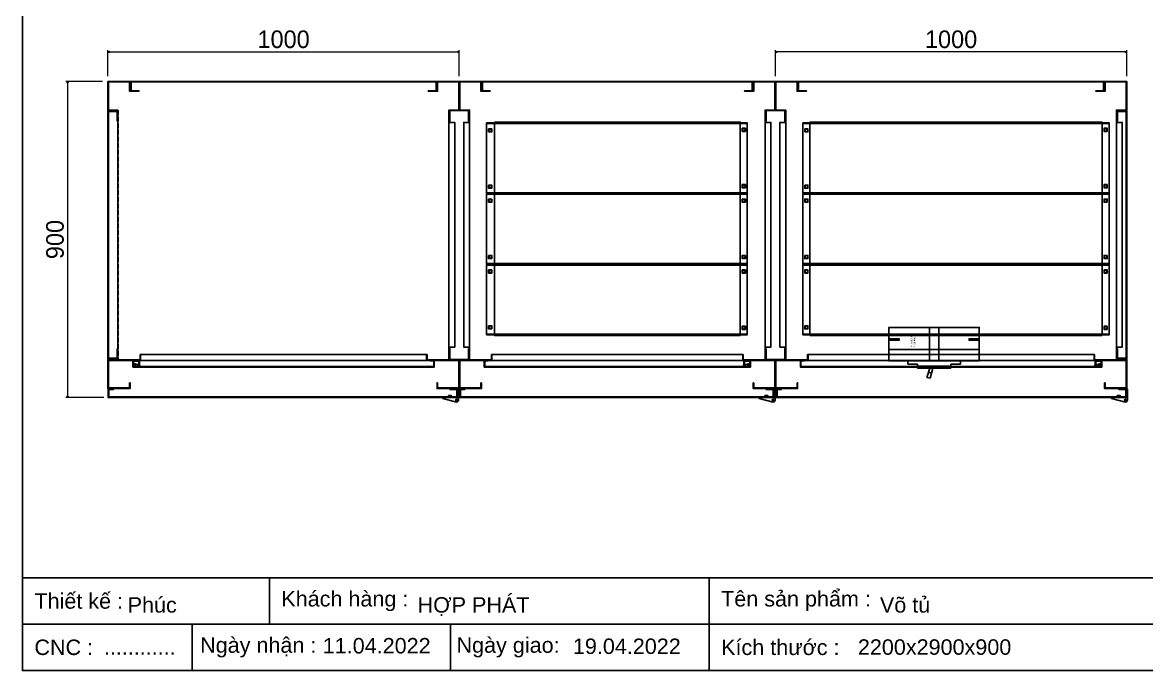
# Model space of a CAD drawing. Header units: millimetres. Extents: x 0 to 6523, y 0 to 4612.
# Drawn here: x 0 to 3199, y 0 to 1844 of the extents above; entities that cross this region are included whole.
import ezdxf

# ---------------------------------------------------------------- set-up
doc = ezdxf.new("R2010")
doc.units = ezdxf.units.MM
doc.linetypes.add('HIDDENX2', pattern=[19.05, 12.7, -6.35])
doc.layers.add('DIM', color=253, linetype='Continuous')
doc.layers.add('Ghi chu', color=7, linetype='Continuous')
doc.styles.add('Arial', font='arial.ttf')
doc.dimstyles.new('CNC', dxfattribs={"dimtxt": 50, "dimasz": 5, "dimexe": 5, "dimexo": 15, "dimgap": 10, "dimtad": 1, "dimdec": 0, "dimtxsty": 'Standard', "dimblk": 'OPEN30', "dimcen": 10, "dimclrd": 5, "dimclre": 5, "dimclrt": 3, "dimazin": 3, "dimtfac": 1, "dimtdec": 0, "dimtmove": 0, "dimatfit": 3, "dimldrblk": 'ARCHTICK', "dimlwd": 9, "dimlwe": 9})

# ---------------------------------------------------------------- blocks, each defined once
blk = doc.blocks.new('*D13')
at = {"color": 5, "lineweight": 9, "ltscale": 3, "transparency": 16777216}
for p, q in [((243.2, 1691.5), (243.2, 1765.5)), ((248.2, 1760.5), (1238.2, 1760.5)), ((1243.2, 1691.5), (1243.2, 1765.5))]:
    blk.add_line(p, q, dxfattribs=at)
at = {"color": 0, "linetype": 'ByBlock', "lineweight": -2}
for p, q in [((243.2, 1760.5), (248.2, 1761.8)), ((248.2, 1759.1), (243.2, 1760.5)), ((243.2, 1760.5), (248.2, 1760.5)), ((1238.2, 1761.8), (1243.2, 1760.5)), ((1243.2, 1760.5), (1238.2, 1759.1)), ((1243.2, 1760.5), (1238.2, 1760.5))]:
    blk.add_line(p, q, dxfattribs=at)
at = {"layer": 'Defpoints', "color": 0, "ltscale": 3, "transparency": 16777216}
for p in [(1243.2, 1760.5), (243.2, 1676.5), (1243.2, 1676.5)]:
    blk.add_point(p, dxfattribs=at)
at = {"color": 3, "ltscale": 3, "transparency": 16777216, "insert": (743.2, 1796), "char_height": 50, "attachment_point": 5}
blk.add_mtext('1000', dxfattribs=at)
blk = doc.blocks.new('_ArchTick')
at = {"color": 0, "const_width": 0.15}
blk.add_lwpolyline([(-0.5, -0.5), (0.5, 0.5)], dxfattribs=at)
blk = doc.blocks.new('_Open30')
at = {"color": 0, "linetype": 'ByBlock', "lineweight": -2}
for p, q in [((-1, 0.27), (0, 0)), ((0, 0), (-1, -0.27)), ((0, 0), (-1, 0))]:
    blk.add_line(p, q, dxfattribs=at)
blk = doc.blocks.new('*D14')
at = {"color": 0, "linetype": 'ByBlock', "lineweight": -2}
for p, q in [((127, 1671.5), (128.3, 1676.5)), ((128.3, 1676.5), (129.7, 1671.5)), ((128.3, 1676.5), (128.3, 1671.5)), ((128.3, 776.5), (127, 781.5)), ((129.7, 781.5), (128.3, 776.5)), ((128.3, 776.5), (128.3, 781.5))]:
    blk.add_line(p, q, dxfattribs=at)
at = {"layer": 'Defpoints', "color": 0, "transparency": 16777216}
for p in [(243.2, 1676.5), (128.3, 776.5), (246.2, 776.5)]:
    blk.add_point(p, dxfattribs=at)
at = {"layer": 'DIM', "color": 5, "lineweight": 9, "transparency": 16777216}
for p, q in [((228.2, 1676.5), (123.3, 1676.5)), ((128.3, 1671.5), (128.3, 781.5)), ((231.2, 776.5), (123.3, 776.5))]:
    blk.add_line(p, q, dxfattribs=at)
at = {"layer": 'DIM', "color": 3, "transparency": 16777216, "insert": (92.8, 1226.5), "char_height": 50, "attachment_point": 5, "rotation": 90}
blk.add_mtext('900', dxfattribs=at)
blk = doc.blocks.new('HL036-1-2')
at = {"layer": 'Ghi chu', "color": 1}
for p, q in [((-3, 17.8), (-18.9, 17.8)), ((-18.9, 15.8), (-18.9, 17.8)), ((-12.1, 15.8), (-18.9, 15.8)), ((-16.4, 1), (-16.4, 14)), ((-15.6, 15), (-3.9, 17.7)), ((0, 0), (-15.4, 0)), ((-14.4, 3), (-14.4, 11.9)), ((0, 2), (-13.4, 2)), ((-13.1, 12.8), (-4.3, 9.8)), ((-6.2, 2), (-6.2, 0)), ((-1.2, 2), (-1.2, 0)), ((0, 0), (0, 2))]:
    blk.add_line(p, q, dxfattribs=at)
for radius in [4.1, 2.1]:
    blk.add_circle((-3, 13.7), radius, dxfattribs=at)
for centre, start, end in [((-15.4, 14), 102.9616, 180), ((-15.4, 1), 180, 270), ((-13.4, 11.9), 71.3254, 180), ((-13.4, 3), 180, 270)]:
    blk.add_arc(centre, 1, start, end, dxfattribs=at)
blk = doc.blocks.new('*D15')
at = {"color": 5, "lineweight": 9, "ltscale": 3, "transparency": 16777216}
for p, q in [((243.2, 1691.5), (243.2, 1765.5)), ((248.2, 1760.5), (1238.2, 1760.5)), ((1243.2, 1691.5), (1243.2, 1765.5))]:
    blk.add_line(p, q, dxfattribs=at)
at = {"color": 0, "linetype": 'ByBlock', "lineweight": -2}
for p, q in [((243.2, 1760.5), (248.2, 1761.8)), ((248.2, 1759.1), (243.2, 1760.5)), ((243.2, 1760.5), (248.2, 1760.5)), ((1238.2, 1761.8), (1243.2, 1760.5)), ((1243.2, 1760.5), (1238.2, 1759.1)), ((1243.2, 1760.5), (1238.2, 1760.5))]:
    blk.add_line(p, q, dxfattribs=at)
at = {"layer": 'Defpoints', "color": 0, "ltscale": 3, "transparency": 16777216}
for p in [(1243.2, 1760.5), (243.2, 1676.5), (1243.2, 1676.5)]:
    blk.add_point(p, dxfattribs=at)
at = {"color": 3, "ltscale": 3, "transparency": 16777216, "insert": (743.2, 1796), "char_height": 50, "attachment_point": 5}
blk.add_mtext('1000', dxfattribs=at)
blk = doc.blocks.new('*D16')
at = {"color": 0, "linetype": 'ByBlock', "lineweight": -2}
for p, q in [((2143.2, 1760.5), (2148.2, 1761.8)), ((2148.2, 1759.1), (2143.2, 1760.5)), ((2143.2, 1760.5), (2148.2, 1760.5)), ((3138.2, 1761.8), (3143.2, 1760.5)), ((3143.2, 1760.5), (3138.2, 1759.1)), ((3143.2, 1760.5), (3138.2, 1760.5))]:
    blk.add_line(p, q, dxfattribs=at)
at = {"layer": 'Defpoints', "color": 0, "transparency": 16777216}
for p in [(2143.2, 1760.5), (2143.2, 1676.5), (3143.2, 1676.5)]:
    blk.add_point(p, dxfattribs=at)
at = {"layer": 'DIM', "color": 5, "lineweight": 9, "transparency": 16777216}
for p, q in [((2143.2, 1691.5), (2143.2, 1765.5)), ((3138.2, 1760.5), (2148.2, 1760.5)), ((3143.2, 1691.5), (3143.2, 1765.5))]:
    blk.add_line(p, q, dxfattribs=at)
at = {"layer": 'DIM', "color": 3, "transparency": 16777216, "insert": (2643.2, 1796), "char_height": 50, "attachment_point": 5}
blk.add_mtext('1000', dxfattribs=at)
blk = doc.blocks.new('HYUNDAI MCCB HGM400-L')
at = {"color": 0}
for p, q in [((-21936.4, 7421.1), (-21936.4, 7164.1)), ((-21910.3, 7421.1), (-21918.3, 7421.1)), ((-21873.8, 7421.1), (-21910.3, 7421.1)), ((-21968.8, 7367.6), (-21978.8, 7367.6)), ((-21978.8, 7367.6), (-21978.8, 7340.1)), ((-21968.8, 7292.6), (-21968.8, 7367.6)), ((-21989.8, 7245.1), (-21989.8, 7340.1)), ((-21989.8, 7340.1), (-21983.8, 7340.1)), ((-21983.8, 7245.1), (-21983.8, 7340.1)), ((-21983.8, 7340.1), (-21978.8, 7340.1)), ((-22018.8, 7303.6), (-22016.1, 7312.8)), ((-21989.8, 7295.9), (-22018.8, 7303.6)), ((-22016.1, 7312.8), (-21989.8, 7305)), ((-22001.6, 7308.5), (-22004.3, 7299.7)), ((-21968.8, 7305.9), (-21873.8, 7305.9)), ((-21968.8, 7279.3), (-21873.8, 7279.3)), ((-21983.8, 7245.1), (-21989.8, 7245.1)), ((-21978.8, 7245.1), (-21983.8, 7245.1)), ((-21978.8, 7245.1), (-21978.8, 7217.6)), ((-21978.8, 7217.6), (-21968.8, 7217.6)), ((-21910.3, 7164.1), (-21918.3, 7164.1))]:
    blk.add_line(p, q, dxfattribs=at)
blk.add_lwpolyline([(-21968.8, 7421.1), (-21873.8, 7421.1), (-21873.8, 7164.1), (-21968.8, 7164.1)], close=True, dxfattribs=at)
at = {"color": 4}
for points in [[(-21910.3, 7421.1), (-21906.3, 7421.1), (-21906.3, 7392.1), (-21910.3, 7392.1)], [(-21910.3, 7164.1), (-21906.3, 7164.1), (-21906.3, 7193.1), (-21910.3, 7193.1)]]:
    blk.add_lwpolyline(points, close=True, dxfattribs=at)
at = {"insert": (-21928.9, 7359.4), "char_height": 5, "attachment_point": 1}
blk.add_mtext_dynamic_manual_height_columns('{\\C1;HD MCCB\\PHGM400-L}', width=37.687, gutter_width=1, heights=[0], dxfattribs=at)
blk = doc.blocks.new('HL044-2')
at = {"color": 1}
for p, q in [((0, -3), (0, 0)), ((0, 0), (23, 0)), ((4, -3), (4, 0)), ((10, -3), (10, 0)), ((25, -26), (-20, -26)), ((-20, -26), (-20, -28)), ((-20, -28), (19.5, -38.5)), ((-3, -19.5), (-3, -26)), ((-3, -19.5), (3, -20.1)), ((-3, -20.5), (3, -21.1)), ((-3, -21.5), (3, -22.1)), ((-3, -22.5), (3, -23.1)), ((-3, -23.5), (3, -24.1)), ((-3, -24.5), (3, -25.1)), ((-3, -25.5), (2.3, -26)), ((22, -3), (0, -3)), ((3, -19.5), (3, -26)), ((22, -3), (22, -26)), ((25, -2), (25, -3)), ((25, -3), (25, -26)), ((25, -33), (25, -26))]:
    blk.add_line(p, q, dxfattribs=at)
blk.add_lwpolyline([(-4, -19.5), (4, -19.5), (4, -26), (-4, -26)], close=True, dxfattribs=at)
blk.add_circle((19.5, -33), 2.5, dxfattribs=at)
for centre, radius, start, end in [((23, -2), 2, 0, 90), ((19.5, -33), 5.5, 270, 0)]:
    blk.add_arc(centre, radius, start, end, dxfattribs=at)
blk = doc.blocks.new('KHUNG CHUẨN')
at = {"color": 7}
for p, q in [((19889.2, -28535.2), (16919.2, -28535.2)), ((17239.2, -28535.2), (17239.2, -28595.2)), ((17809.2, -28535.2), (17809.2, -28655.2)), ((18939.2, -28595.2), (16919.2, -28595.2)), ((17139.2, -28595.2), (17139.2, -28655.2)), ((17474.2, -28595.2), (17474.2, -28655.2))]:
    blk.add_line(p, q, dxfattribs=at)
blk.add_lwpolyline([(16919.2, -26555.2), (19889.2, -26555.2), (19889.2, -28655.2), (16919.2, -28655.2)], close=True, dxfattribs=at)
at = {"color": 2, "char_height": 20, "attachment_point": 4, "style": 'Arial'}
for s, insert, width in [('  Thiết kế :', (16919.2, -28565.2), 917.634), ('  Khách hàng :', (17239.2, -28565.2), 917.634), ('  Tên sản phẩm :', (17809.2, -28565.2), 917.634), ('  Ngày nhận :', (17134, -28625.2), 556.651), ('  Ngày giao:', (17466.3, -28625.2), 556.651), ('  CNC :', (16919.2, -28625.2), 917.634), ('  Kích thước :', (17809.2, -28625.2), 917.634)]:
    blk.add_mtext(s, dxfattribs=dict(at, insert=insert, width=width))
at = {"color": 3, "style": 'Arial'}
for tag, p in [('#01', (17055.6, -28580.1)), ('#02', (17431.4, -28580.1)), ('#03', (18030.6, -28580.1)), ('#08', (18751.7, -28580.1)), ('#10', (19064.8, -28580.1)), ('#09', (18753.8, -28632.6)), ('#11', (19060.3, -28625.7)), ('#12', (19806.5, -28628.9)), ('#04', (17024.8, -28634.6)), ('#05', (17308.5, -28633)), ('#06', (17632.7, -28633.7)), ('#07', (18002, -28634.7))]:
    blk.add_attdef(tag, p, '', height=20, dxfattribs=at)

msp = doc.modelspace()

# ---------------------------------------------------------------- linework, layer by layer
at = {"color": 8}
msp.add_line((271.2, 1595), (271.2, 885.5), dxfattribs=at)
at = {"color": 8, "linetype": 'HIDDENX2'}
msp.add_line((272.7, 1595), (272.7, 885.5), dxfattribs=at)
at = {"color": 7}
for points in [[(271.2, 1563.5), (271.2, 1595), (244.7, 1595), (244.7, 1675), (304.7, 1675), (304.7, 1648.5), (331.2, 1648.5), (331.2, 1650), (306.2, 1650), (306.2, 1676.5), (243.2, 1676.5), (243.2, 1593.5), (269.7, 1593.5), (269.7, 1563.5)], [(1177.2, 1651), (1177.2, 1675), (309.2, 1675), (309.2, 1651), (307.7, 1651), (307.7, 1676.5), (1178.7, 1676.5), (1178.7, 1651)], [(1215.2, 1563.5), (1215.2, 1595), (1241.7, 1595), (1241.7, 1675), (1181.7, 1675), (1181.7, 1648.5), (1155.2, 1648.5), (1155.2, 1650), (1180.2, 1650), (1180.2, 1676.5), (1243.2, 1676.5), (1243.2, 1593.5), (1216.7, 1593.5), (1216.7, 1563.5)], [(1271.2, 1563.5), (1271.2, 1595), (1244.7, 1595), (1244.7, 1675), (1304.7, 1675), (1304.7, 1648.5), (1331.2, 1648.5), (1331.2, 1650), (1306.2, 1650), (1306.2, 1676.5), (1243.2, 1676.5), (1243.2, 1593.5), (1269.7, 1593.5), (1269.7, 1563.5)], [(1309.2, 1651), (1309.2, 1675), (2077.2, 1675), (2077.2, 1651), (2078.7, 1651), (2078.7, 1676.5), (1307.7, 1676.5), (1307.7, 1651)], [(2115.2, 1563.5), (2115.2, 1595), (2141.7, 1595), (2141.7, 1675), (2081.7, 1675), (2081.7, 1648.5), (2055.2, 1648.5), (2055.2, 1650), (2080.2, 1650), (2080.2, 1676.5), (2143.2, 1676.5), (2143.2, 1593.5), (2116.7, 1593.5), (2116.7, 1563.5)], [(2171.2, 1563.5), (2171.2, 1595), (2144.7, 1595), (2144.7, 1675), (2204.7, 1675), (2204.7, 1648.5), (2231.2, 1648.5), (2231.2, 1650), (2206.2, 1650), (2206.2, 1676.5), (2143.2, 1676.5), (2143.2, 1593.5), (2169.7, 1593.5), (2169.7, 1563.5)], [(2209.2, 1651), (2209.2, 1675), (3077.2, 1675), (3077.2, 1651), (3078.7, 1651), (3078.7, 1676.5), (2207.7, 1676.5), (2207.7, 1651)], [(3115.2, 1563.5), (3115.2, 1595), (3141.7, 1595), (3141.7, 1675), (3081.7, 1675), (3081.7, 1648.5), (3055.2, 1648.5), (3055.2, 1650), (3080.2, 1650), (3080.2, 1676.5), (3143.2, 1676.5), (3143.2, 1593.5), (3116.7, 1593.5), (3116.7, 1563.5)], [(268.7, 888.5), (244.7, 888.5), (244.7, 1590.5), (268.7, 1590.5), (268.7, 1592), (243.2, 1592), (243.2, 887), (268.7, 887)], [(3117.7, 888.5), (3141.7, 888.5), (3141.7, 1590.5), (3117.7, 1590.5), (3117.7, 1592), (3143.2, 1592), (3143.2, 887), (3117.7, 887)], [(304.7, 819), (304.7, 804), (244.7, 804), (244.7, 884), (271.2, 884), (271.2, 915.5), (269.7, 915.5), (269.7, 885.5), (243.2, 885.5), (243.2, 802.5), (306.2, 802.5), (306.2, 819)], [(1181.7, 819), (1181.7, 804), (1241.7, 804), (1241.7, 884), (1215.2, 884), (1215.2, 915.5), (1216.7, 915.5), (1216.7, 885.5), (1243.2, 885.5), (1243.2, 802.5), (1180.2, 802.5), (1180.2, 819)], [(1304.7, 819), (1304.7, 804), (1244.7, 804), (1244.7, 884), (1271.2, 884), (1271.2, 915.5), (1269.7, 915.5), (1269.7, 885.5), (1243.2, 885.5), (1243.2, 802.5), (1306.2, 802.5), (1306.2, 819)], [(2081.7, 819), (2081.7, 804), (2141.7, 804), (2141.7, 884), (2115.2, 884), (2115.2, 915.5), (2116.7, 915.5), (2116.7, 885.5), (2143.2, 885.5), (2143.2, 802.5), (2080.2, 802.5), (2080.2, 819)], [(2204.7, 819), (2204.7, 804), (2144.7, 804), (2144.7, 884), (2171.2, 884), (2171.2, 915.5), (2169.7, 915.5), (2169.7, 885.5), (2143.2, 885.5), (2143.2, 802.5), (2206.2, 802.5), (2206.2, 819)], [(3081.7, 819), (3081.7, 804), (3141.7, 804), (3141.7, 884), (3115.2, 884), (3115.2, 915.5), (3116.7, 915.5), (3116.7, 885.5), (3143.2, 885.5), (3143.2, 802.5), (3080.2, 802.5), (3080.2, 819)], [(1224.2, 799.5), (1236.2, 799.5), (1236.2, 778.5), (246.2, 778.5), (246.2, 799.5), (258.2, 799.5), (258.2, 801.5), (244.2, 801.5), (244.2, 776.5), (1238.2, 776.5), (1238.2, 801.5), (1224.2, 801.5)], [(1259.2, 799.5), (1247.2, 799.5), (1247.2, 778.5), (2137.2, 778.5), (2137.2, 799.5), (2125.2, 799.5), (2125.2, 801.5), (2139.2, 801.5), (2139.2, 776.5), (1245.2, 776.5), (1245.2, 801.5), (1259.2, 801.5)], [(2160.2, 799.5), (2148.2, 799.5), (2148.2, 778.5), (3140.2, 778.5), (3140.2, 799.5), (3128.2, 799.5), (3128.2, 801.5), (3142.2, 801.5), (3142.2, 776.5), (2146.2, 776.5), (2146.2, 801.5), (2160.2, 801.5)]]:
    msp.add_lwpolyline(points, close=True, dxfattribs=at)
at = {"color": 8}
for points in [[(1215.2, 920.5), (1215.2, 885.5), (1213.7, 885.5), (1213.7, 1595), (1215.2, 1595), (1215.2, 1560), (1230.2, 1560), (1230.2, 920.5), (1215.2, 920.5)], [(1271.2, 920.5), (1271.2, 885.5), (1272.7, 885.5), (1272.7, 1595), (1271.2, 1595), (1271.2, 1560), (1256.2, 1560), (1256.2, 920.5), (1271.2, 920.5)], [(2115.2, 920.5), (2115.2, 885.5), (2113.7, 885.5), (2113.7, 1595), (2115.2, 1595), (2115.2, 1560), (2130.2, 1560), (2130.2, 920.5), (2115.2, 920.5)], [(2171.2, 920.5), (2171.2, 885.5), (2172.7, 885.5), (2172.7, 1595), (2171.2, 1595), (2171.2, 1560), (2156.2, 1560), (2156.2, 920.5), (2171.2, 920.5)], [(3115.2, 920.5), (3115.2, 885.5), (3113.7, 885.5), (3113.7, 1595), (3115.2, 1595), (3115.2, 1560), (3130.2, 1560), (3130.2, 920.5), (3115.2, 920.5)]]:
    msp.add_lwpolyline(points, dxfattribs=at)
at = {"ltscale": 3}
for points in [[(1321.2, 1558.5), (2063.2, 1558.5), (2063.2, 1358.5), (1321.2, 1358.5)], [(1321.2, 1557), (2063.2, 1557), (2063.2, 1360), (1321.2, 1359.8)], [(2221.2, 1558.5), (3093.2, 1558.5), (3093.2, 1358.5), (2221.2, 1358.5)], [(2221.2, 1557), (3093.2, 1557), (3093.2, 1360), (2221.2, 1359.8)], [(1321.2, 1357), (2063.2, 1357), (2063.2, 1157), (1321.2, 1157)], [(1321.2, 1355.5), (2063.2, 1355.5), (2063.2, 1158.5), (1321.2, 1158.3)], [(2221.2, 1357), (3093.2, 1357), (3093.2, 1157), (2221.2, 1157)], [(2221.2, 1355.5), (3093.2, 1355.5), (3093.2, 1158.5), (2221.2, 1158.3)], [(1321.2, 1155.5), (2063.2, 1155.5), (2063.2, 955.5), (1321.2, 955.5)], [(1321.2, 1154), (2063.2, 1154), (2063.2, 957), (1321.2, 956.8)], [(2221.2, 1155.5), (3093.2, 1155.5), (3093.2, 955.5), (2221.2, 955.5)], [(2221.2, 1154), (3093.2, 1154), (3093.2, 957), (2221.2, 956.8)]]:
    msp.add_lwpolyline(points, close=True, dxfattribs=at)
at = {"color": 2, "ltscale": 3}
for points in [[(1326.7, 1532.5), (1335.7, 1532.5), (1335.7, 1541.5), (1326.7, 1541.5)], [(1343.2, 1560.5), (2043.2, 1560.5), (2043.2, 953.5), (1343.2, 953.5)], [(2057.7, 1534), (2048.7, 1534), (2048.7, 1543), (2057.7, 1543)], [(2226.7, 1532.5), (2235.7, 1532.5), (2235.7, 1541.5), (2226.7, 1541.5)], [(2241.2, 1560.5), (3073.2, 1560.5), (3073.2, 953.5), (2241.2, 953.5)], [(3087.7, 1534), (3078.7, 1534), (3078.7, 1543), (3087.7, 1543)], [(1326.7, 1381.3), (1335.7, 1381.3), (1335.7, 1372.3), (1326.7, 1372.3)], [(2057.7, 1382.8), (2048.7, 1382.8), (2048.7, 1373.8), (2057.7, 1373.8)], [(2226.7, 1381.3), (2235.7, 1381.3), (2235.7, 1372.3), (2226.7, 1372.3)], [(3087.7, 1382.8), (3078.7, 1382.8), (3078.7, 1373.8), (3087.7, 1373.8)], [(1326.7, 1332.5), (1335.7, 1332.5), (1335.7, 1341.5), (1326.7, 1341.5)], [(2057.7, 1332.5), (2048.7, 1332.5), (2048.7, 1341.5), (2057.7, 1341.5)], [(2226.7, 1332.5), (2235.7, 1332.5), (2235.7, 1341.5), (2226.7, 1341.5)], [(3087.7, 1332.5), (3078.7, 1332.5), (3078.7, 1341.5), (3087.7, 1341.5)], [(1326.7, 1181.3), (1335.7, 1181.3), (1335.7, 1172.3), (1326.7, 1172.3)], [(2057.7, 1181.3), (2048.7, 1181.3), (2048.7, 1172.3), (2057.7, 1172.3)], [(2226.7, 1181.3), (2235.7, 1181.3), (2235.7, 1172.3), (2226.7, 1172.3)], [(3087.7, 1181.3), (3078.7, 1181.3), (3078.7, 1172.3), (3087.7, 1172.3)], [(1326.7, 1131), (1335.7, 1131), (1335.7, 1140), (1326.7, 1140)], [(2057.7, 1131), (2048.7, 1131), (2048.7, 1140), (2057.7, 1140)], [(2226.7, 1131), (2235.7, 1131), (2235.7, 1140), (2226.7, 1140)], [(3087.7, 1131), (3078.7, 1131), (3078.7, 1140), (3087.7, 1140)], [(1326.7, 981.3), (1335.7, 981.3), (1335.7, 972.3), (1326.7, 972.3)], [(2057.7, 979.8), (2048.7, 979.8), (2048.7, 970.8), (2057.7, 970.8)], [(2226.7, 981.3), (2235.7, 981.3), (2235.7, 972.3), (2226.7, 972.3)], [(3087.7, 979.8), (3078.7, 979.8), (3078.7, 970.8), (3087.7, 970.8)]]:
    msp.add_lwpolyline(points, close=True, dxfattribs=at)
at = {"color": 3}
for points in [[(334.7, 899), (334.7, 884), (244.7, 884), (244.7, 882.5), (336.2, 882.5), (336.2, 899)], [(336.2, 899), (1150.2, 899), (1150.2, 882.5), (336.2, 882.5)], [(1151.7, 899), (1151.7, 884), (1241.7, 884), (1241.7, 882.5), (1150.2, 882.5), (1150.2, 899)], [(1334.7, 899), (1334.7, 884), (1244.7, 884), (1244.7, 882.5), (1336.2, 882.5), (1336.2, 899)], [(1336.2, 899), (2050.2, 899), (2050.2, 882.5), (1336.2, 882.5)], [(2051.7, 899), (2051.7, 884), (2141.7, 884), (2141.7, 882.5), (2050.2, 882.5), (2050.2, 899)], [(2234.7, 899), (2234.7, 884), (2144.7, 884), (2144.7, 882.5), (2236.2, 882.5), (2236.2, 899)], [(2236.2, 899), (3050.2, 899), (3050.2, 882.5), (2236.2, 882.5)], [(3051.7, 899), (3051.7, 884), (3141.7, 884), (3141.7, 882.5), (3050.2, 882.5), (3050.2, 899)]]:
    msp.add_lwpolyline(points, close=True, dxfattribs=at)
at = {"color": 6}
for points in [[(1160.7, 881), (1170.7, 881), (1170.7, 865), (315.7, 865), (315.7, 881), (325.7, 881), (325.7, 882.5), (314.2, 882.5), (314.2, 863.5), (1172.2, 863.5), (1172.2, 882.5), (1160.7, 882.5)], [(1325.7, 881), (1315.7, 881), (1315.7, 865), (2070.7, 865), (2070.7, 881), (2060.7, 881), (2060.7, 882.5), (2072.2, 882.5), (2072.2, 863.5), (1314.2, 863.5), (1314.2, 882.5), (1325.7, 882.5)], [(2225.7, 881), (2215.7, 881), (2215.7, 865), (3070.7, 865), (3070.7, 881), (3060.7, 881), (3060.7, 882.5), (3072.2, 882.5), (3072.2, 863.5), (2214.2, 863.5), (2214.2, 882.5), (2225.7, 882.5)]]:
    msp.add_lwpolyline(points, close=True, dxfattribs=at)
at = {"color": 2, "ltscale": 3}
for centre in [(1331.2, 1537), (2053.2, 1538.5), (2231.2, 1537), (3083.2, 1538.5), (1331.2, 1376.8), (2053.2, 1378.3), (2231.2, 1376.8), (3083.2, 1378.3), (1331.2, 1337), (2053.2, 1337), (2231.2, 1337), (3083.2, 1337), (1331.2, 1176.8), (2053.2, 1176.8), (2231.2, 1176.8), (3083.2, 1176.8), (1331.2, 1135.5), (2053.2, 1135.5), (2231.2, 1135.5), (3083.2, 1135.5), (1331.2, 976.8), (2053.2, 975.3), (2231.2, 976.8), (3083.2, 975.3)]:
    msp.add_circle(centre, 4, dxfattribs=at)

# ---------------------------------------------------------------- block references
at = {"color": 3}
ref = msp.add_blockref('KHUNG CHUẨN', (-37157.2, 62931), dxfattribs=dict(at, xscale=2.196150000008856, yscale=2.196150000008856, zscale=2.196150000008856))
ref.add_attrib('#03', 'Võ tủ', (2440.6, 164.8), dxfattribs={"color": 3, "height": 43.92, "style": 'Arial'})
ref.add_attrib('#07', '2200x2900x900', (2377.9, 44.8), dxfattribs={"color": 3, "height": 43.923, "style": 'Arial'})
ref.add_attrib('#02', 'HỢP PHÁT', (1124.7, 164.8), dxfattribs={"color": 3, "height": 43.92, "style": 'Arial'})
ref.add_attrib('#05', '11.04.2022', (854.7, 48.6), dxfattribs={"color": 3, "height": 43.92, "style": 'Arial'})
ref.add_attrib('#06', '19.04.2022', (1566.7, 47.1), dxfattribs={"color": 3, "height": 43.92, "style": 'Arial'})
ref.add_attrib('#01', 'Phúc', (299.4, 164.8), dxfattribs={"color": 3, "height": 43.92, "style": 'Arial'})
ref.add_attrib('#04', '............', (231.7, 45.1), dxfattribs={"color": 3, "height": 43.923, "style": 'Arial'})
at = {"color": 0, "rotation": 90}
msp.add_blockref('HYUNDAI MCCB HGM400-L', (9887.4, 22850.3), dxfattribs=at)
at = {"color": 7, "rotation": 180}
msp.add_blockref('HL036-1-2', (316.8, 882.5), dxfattribs=at)
at = {"color": 7, "xscale": -1, "rotation": 180}
for p in [(2069.6, 882.5), (3069.6, 882.5)]:
    msp.add_blockref('HL036-1-2', p, dxfattribs=at)
at = {"color": 7}
for p in [(1216.2, 802.5), (2117.2, 802.5), (3120.2, 802.5)]:
    msp.add_blockref('HL044-2', p, dxfattribs=at)

# ---------------------------------------------------------------- dimensions: what is measured, and where the dimension line sits
at = {"ltscale": 3}
dim = msp.add_linear_dim(base=(1243.2, 1760.5), p1=(243.2, 1676.5), p2=(1243.2, 1676.5), dimstyle='CNC', dxfattribs=at)
dim.commit()
dim.dimension.update_dxf_attribs({"geometry": '*D13', "text_midpoint": (743.2, 1796)})
at = {"layer": 'DIM', "color": 7}
for base, p1, p2, angle, picture, middle in [((1243.2, 1760.5), (2143.2, 1676.5), (1243.2, 1676.5), 180, '*D15', (1693.2, 1796)), ((2143.2, 1760.5), (3143.2, 1676.5), (2143.2, 1676.5), 180, '*D16', (2643.2, 1796)), ((128.3, 776.5), (243.2, 1676.5), (246.2, 776.5), 90, '*D14', (92.8, 1226.5))]:
    dim = msp.add_linear_dim(base=base, p1=p1, p2=p2, angle=angle, dimstyle='CNC', dxfattribs=at)
    dim.commit()
    dim.dimension.update_dxf_attribs({"geometry": picture, "text_midpoint": middle})

doc.saveas('drawing.dxf')
